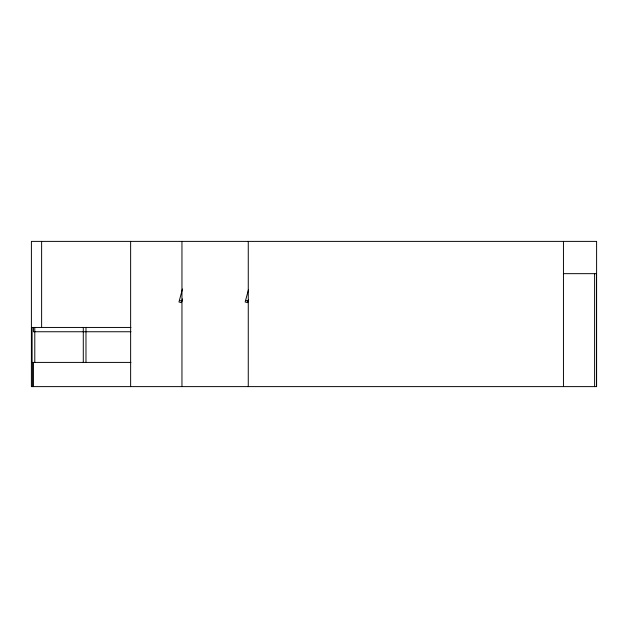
<?xml version="1.0" encoding="UTF-8"?>
<svg xmlns="http://www.w3.org/2000/svg" width="628" height="628" viewBox="0 0 628 628"><rect width="100%" height="100%" fill="white"/><g stroke="black" fill="none" stroke-linecap="round" stroke-linejoin="round"><path stroke-width="0.94" d="M182.45 289.006L178.972 301.99L181.461 302.657L182.458 298.952M248.398 289.932L245.163 301.99L247.66 302.657L248.405 299.878M563.449 273.659L596.482 273.659L596.482 386.613M130.946 327.447L32.099 327.447L32.099 362.411L130.946 362.411M130.946 331.749L33.441 331.749L33.441 327.447M245.579 300.435L248.076 301.102M179.388 300.435L181.885 301.102M594.614 273.659L594.614 386.613M563.449 241.388L563.449 386.613M248.264 241.388L248.264 386.613M181.955 241.388L181.955 386.613M130.632 241.388L130.632 386.613M85.981 327.447L85.981 362.411M83.288 327.447L83.288 362.411M41.621 241.388L41.621 327.157M34.791 327.447L34.791 362.411M33.441 362.411L33.441 386.613M32.42 362.411L32.42 386.613M596.6 241.388L31.4 241.388L31.4 386.613L596.6 386.613L596.6 241.388"/></g></svg>
